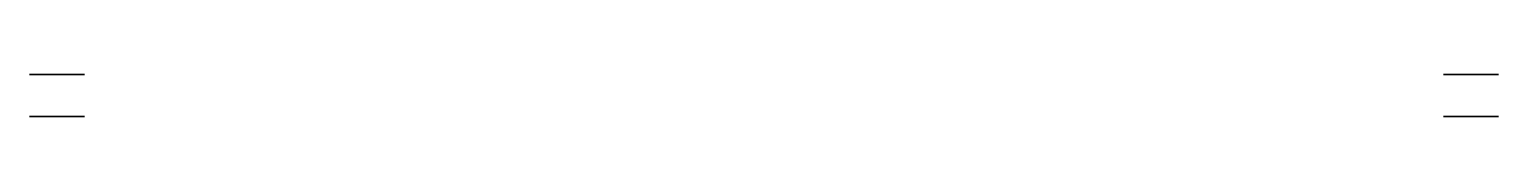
# Model space of a CAD drawing. Header units: millimetres. Extents: x 0.034 to 0.566, y -0.015 to 0.
import ezdxf

# ---------------------------------------------------------------- set-up
doc = ezdxf.new("R2010")
doc.units = ezdxf.units.MM
doc.layers.add('ATK-60', color=40, linetype='Continuous')

msp = doc.modelspace()

# ---------------------------------------------------------------- linework, layer by layer
at = {"layer": 'ATK-60', "extrusion": (1.99906e-46, -1, -5.9241e-15)}
for centre in [(0.04371, 2.15, -0.00001), (0.04371, 2.15, 0.01523)]:
    msp.add_circle(centre, 0.01, dxfattribs=at)
at = {"layer": 'ATK-60', "extrusion": (-1.87509e-46, -1, 5.5567e-15)}
for centre in [(0.04371, 0.55, -0.00001), (0.04371, 0.55, 0.01523)]:
    msp.add_circle(centre, 0.01, dxfattribs=at)
at = {"layer": 'ATK-60', "extrusion": (-2.63083e-30, -1, -5.9241e-15)}
for centre in [(0.55629, 2.15, -0.00001), (0.55629, 2.15, 0.01523)]:
    msp.add_circle(centre, 0.01, dxfattribs=at)
at = {"layer": 'ATK-60', "extrusion": (2.46767e-30, -1, 5.5567e-15)}
for centre in [(0.55629, 0.55, -0.00001), (0.55629, 0.55, 0.01523)]:
    msp.add_circle(centre, 0.01, dxfattribs=at)

doc.saveas('drawing.dxf')
